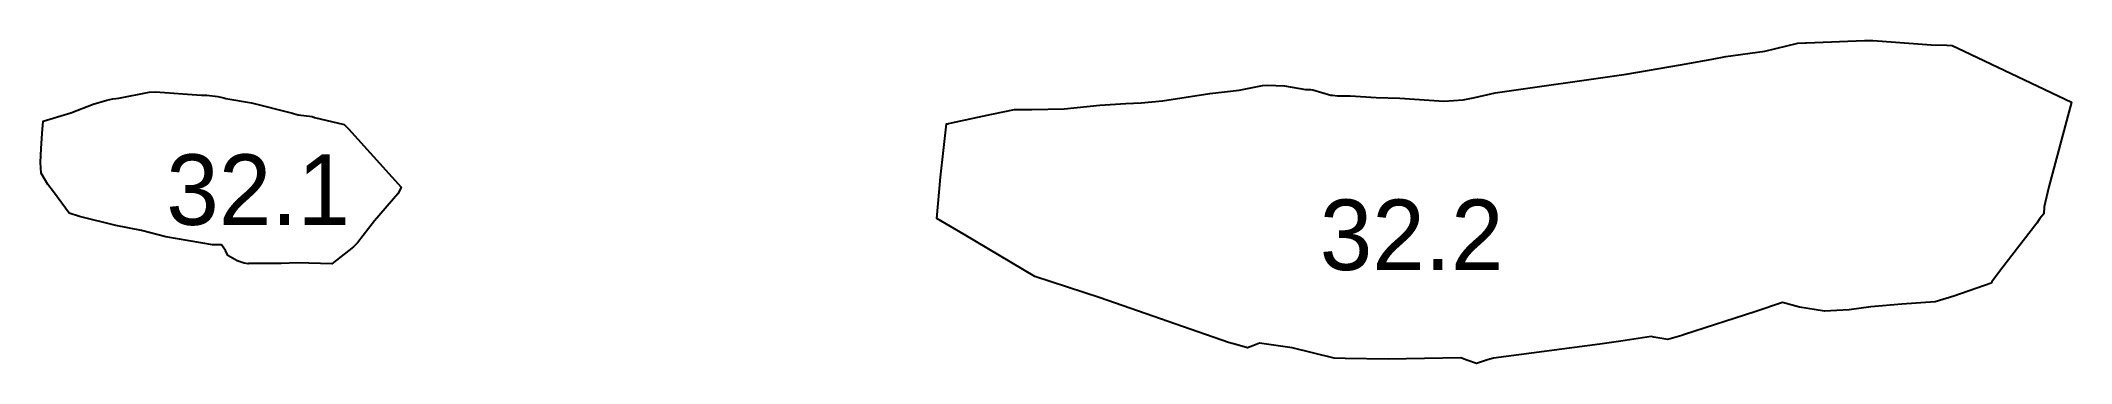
# Model space of a CAD drawing. Extents: x 0 to 144, y 14 to 37.
import ezdxf

# ---------------------------------------------------------------- set-up
doc = ezdxf.new("R2010")
doc.units = 0
doc.layers.get('0').update_dxf_attribs({"color": 255, "linetype": 'CONTINUOUS'})

msp = doc.modelspace()

# ---------------------------------------------------------------- linework, layer by layer
at = {"color": 1}
for points in [[(89.9672, 33.0808), (90.12, 33.0678), (91.397, 32.6832), (91.5014, 32.6739), (91.8682, 32.6334), (92.7645, 32.646), (94.6127, 32.5074), (96.2798, 32.4601), (99.3971, 32.2651), (100.754, 32.3553), (101.595, 32.5051), (103.035, 32.842), (112.319, 34.1662), (116.164, 34.8308), (118.407, 35.2454), (119.36, 35.4172), (122.134, 35.7965), (124.461, 36.3568), (125.006, 36.3806), (125.079, 36.3861), (129.189, 36.5523), (129.513, 36.5484), (129.785, 36.548), (130.436, 36.5047), (133.916, 36.2593), (135.01, 36.2211), (135.388, 36.2111), (136.255, 35.801), (143.836, 32.1896), (142.25, 26.1885), (141.978, 25.069), (141.919, 24.7699), (141.888, 24.2723), (141.592, 23.9391), (141.38, 23.5998), (138.821, 20.2752), (138.213, 19.4475), (138.153, 19.3657), (135.517, 18.4419), (134.181, 18.0299), (131.822, 17.8687), (129.645, 17.6709), (128.104, 17.4685), (126.358, 17.3664), (124.576, 17.6485), (123.388, 17.9723), (121.412, 17.3132), (116.436, 15.706), (116.239, 15.648), (115.267, 15.3571), (114.257, 15.5304), (114.083, 15.5623), (111.941, 15.2374), (110.448, 15.0283), (102.917, 14.0491), (102.478, 13.9099), (101.704, 13.6643), (101.034, 13.907), (100.597, 14.0589), (95.4433, 13.964), (92.3975, 14.0036), (91.6376, 14.0346), (88.663, 14.7641), (86.3419, 15.0986), (85.8594, 14.9158), (85.4919, 14.7744), (84.7535, 14.9837), (84.1401, 15.1571), (75.0485, 18.3083), (70.4391, 19.8301), (65.4345, 22.8147), (63.5032, 23.9281), (63.7564, 26.8738), (64.1797, 30.638), (64.2618, 30.6543), (64.3076, 30.6634), (64.3241, 30.6668), (64.5292, 30.7115), (67.382, 31.3459), (68.9898, 31.6577), (70.2241, 31.665), (72.5014, 31.7194), (75.0261, 31.969), (76.8814, 32.0883), (77.965, 32.148), (79.4672, 32.2716), (82.818, 32.7887), (84.9034, 33.0435), (86.5464, 33.3671), (86.8926, 33.393), (88.1117, 33.3486), (89.5904, 33.085), (89.7813, 33.0864), (89.8891, 33.0783)], [(11.7912, 32.679), (12.5862, 32.5842), (13.0051, 32.4986), (13.1476, 32.452), (14.9561, 32.1304), (17.8592, 31.411), (17.9333, 31.386), (18.2748, 31.2969), (19.2538, 31.1659), (19.43, 31.0978), (21.5225, 30.6106), (21.822, 30.3004), (25.568, 26.1528), (25.4465, 25.9013), (25.3197, 25.6839), (23.6807, 23.7632), (22.4555, 22.2218), (22.1724, 21.9251), (20.6592, 20.7166), (18.2179, 20.791), (17.0547, 20.7597), (15.79, 20.7526), (14.7769, 20.738), (14.7173, 20.7349), (14.4488, 20.7786), (13.9356, 20.9346), (13.2859, 21.3059), (13.1076, 21.6806), (12.8463, 22.0778), (12.205, 22.0786), (8.88743, 22.6278), (7.17888, 23.0917), (5.35038, 23.4311), (2.76997, 24.0906), (2.04219, 24.3167), (0.93584, 25.8294), (0.541866, 26.3585), (0.058538, 27.1554), (0.025642, 27.9117), (0.072274, 28.9059), (0.128463, 29.9639), (0.214722, 30.8293), (2.17188, 31.4408), (3.7437, 32.0529), (4.71404, 32.3246), (5.14889, 32.4252), (5.55914, 32.4623), (7.71928, 32.891), (8.13357, 32.9262), (8.82526, 32.8726), (10.1059, 32.7733), (11.4074, 32.6724)]]:
    msp.add_lwpolyline(points, close=True, dxfattribs=at)

# ---------------------------------------------------------------- texts
for s, p in [('32.1', (8.9255, 23.4853)), ('32.2', (90.6116, 20.2832))]:
    msp.add_text(s, height=5).set_placement(p)

doc.saveas('drawing.dxf')
